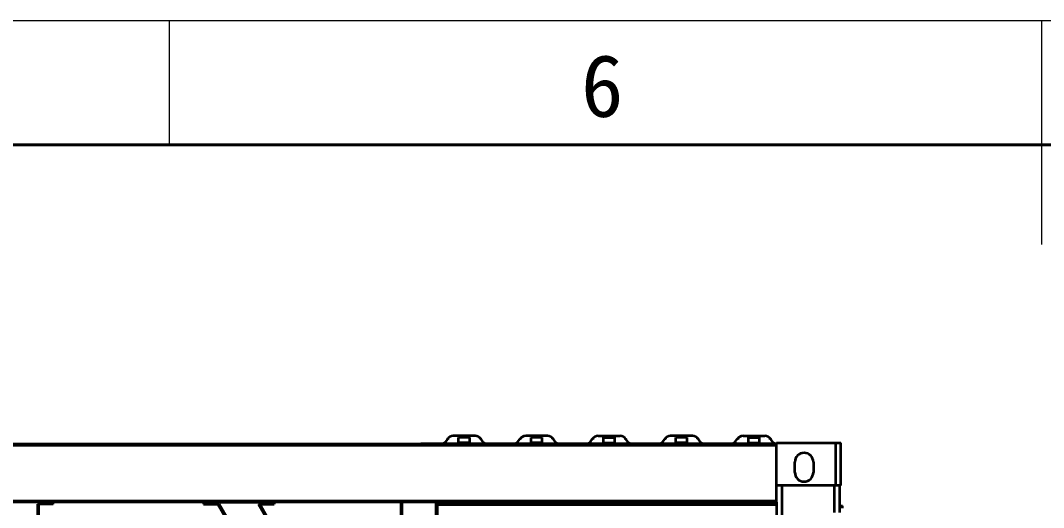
# Model space of a CAD drawing. Header units: millimetres. Extents: x 32496 to 166256, y 3504 to 23939.
# Drawn here: x 101929 to 104753, y 22593 to 23939 of the extents above; entities that cross this region are included whole.
import ezdxf
from ezdxf.enums import TextEntityAlignment as Align

# ---------------------------------------------------------------- set-up
doc = ezdxf.new("R2010")
doc.units = ezdxf.units.MM
doc.layers.get('0').update_dxf_attribs({"lineweight": 35})
doc.layers.add('FORM', color=7, linetype='Continuous', lineweight=18)
doc.styles.add('KEHUA', font='仿宋_GB2312.ttf')

# ---------------------------------------------------------------- blocks, each defined once
blk = doc.blocks.new('KH01-M017S_1_46')
at = {"layer": 'FORM', "color": 4}
for p, q in [((175, 297), (175, 292)), ((210, 297), (210, 288))]:
    blk.add_line(p, q, dxfattribs=at)
at = {"layer": 'FORM', "color": 6}
blk.add_lwpolyline([(0, 297), (420, 297), (420, 0), (0, 0)], close=True, dxfattribs=at)
at = {"layer": 'FORM', "color": 8, "lineweight": 40}
blk.add_lwpolyline([(5, 5), (415, 5), (415, 292), (5, 292)], close=True, dxfattribs=at)
at = {"layer": 'FORM', "color": 4, "style": 'KEHUA'}
blk.add_text('6', height=2.5, dxfattribs=at).set_placement((191.528, 293.127))
for tag, p in [('设计者', (369.071, 43.93)), ('审核者', (369.071, 37.93)), ('工程名称', (299.91, 37.585)), ('标准化', (369.071, 31.93)), ('批准者', (369.071, 25.93))]:
    blk.add_attdef(tag, text='', height=2.5, dxfattribs=at).set_placement(p, align=Align.MIDDLE_LEFT)
for tag, p in [('图纸名称', (299.91, 30.82)), ('产品型号', (299.91, 24.82)), ('版本', (299.91, 18.638)), ('页码', (299.91, 12.638))]:
    blk.add_attdef(tag, p, '', height=2.5, dxfattribs=at)
blk = doc.blocks.new('8-1250')
at = {"linetype": 'Continuous'}
for p, q in [((3221.1, -31969.3), (3160.7, -31969.3)), ((3175.4, -31969.3), (3175.4, -31971.3)), ((3206.4, -31969.3), (3206.4, -31971.3)), ((3421.1, -31969.3), (3360.7, -31969.3)), ((3375.4, -31969.3), (3375.4, -31971.3)), ((3406.4, -31969.3), (3406.4, -31971.3)), ((3560.7, -31969.3), (3621.1, -31969.3)), ((3575.4, -31969.3), (3575.4, -31971.3)), ((3606.4, -31969.3), (3606.4, -31971.3)), ((3821.1, -31969.3), (3760.7, -31969.3)), ((3775.4, -31969.3), (3775.4, -31971.3)), ((3806.4, -31969.3), (3806.4, -31971.3)), ((3960.7, -31969.3), (4021.1, -31969.3)), ((3975.4, -31969.3), (3975.4, -31971.3)), ((4006.4, -31969.3), (4006.4, -31971.3)), ((4052.9, -31995.3), (-7907.1, -31995.3)), ((4052.9, -31992.3), (-7783.1, -31992.3)), ((3070.9, -31990.3), (4052.9, -31990.3)), ((3070.9, -31990.3), (3070.9, -31992.3)), ((3144.4, -31977.7), (3138.4, -31986.1)), ((3206.4, -31973.3), (3175.4, -31973.3)), ((3175.4, -31988.3), (3175.4, -31973.3)), ((3206.4, -31988.3), (3175.4, -31988.3)), ((3175.4, -31990.3), (3175.4, -31988.3)), ((3206.4, -31988.3), (3206.4, -31973.3)), ((3206.4, -31990.3), (3206.4, -31988.3)), ((3243.4, -31986.1), (3237.4, -31977.7)), ((3338.4, -31986.1), (3344.4, -31977.7)), ((3406.4, -31973.3), (3375.4, -31973.3)), ((3375.4, -31988.3), (3375.4, -31973.3)), ((3406.4, -31988.3), (3375.4, -31988.3)), ((3375.4, -31990.3), (3375.4, -31988.3)), ((3406.4, -31988.3), (3406.4, -31973.3)), ((3406.4, -31990.3), (3406.4, -31988.3)), ((3443.4, -31986.1), (3437.4, -31977.7)), ((3538.4, -31986.1), (3544.4, -31977.7)), ((3575.4, -31973.3), (3606.4, -31973.3)), ((3575.4, -31988.3), (3575.4, -31973.3)), ((3575.4, -31988.3), (3606.4, -31988.3)), ((3575.4, -31990.3), (3575.4, -31988.3)), ((3606.4, -31988.3), (3606.4, -31973.3)), ((3606.4, -31990.3), (3606.4, -31988.3)), ((3643.4, -31986.1), (3637.4, -31977.7)), ((3738.4, -31986.1), (3744.4, -31977.7)), ((3806.4, -31973.3), (3775.4, -31973.3)), ((3775.4, -31988.3), (3775.4, -31973.3)), ((3806.4, -31988.3), (3775.4, -31988.3)), ((3775.4, -31990.3), (3775.4, -31988.3)), ((3806.4, -31988.3), (3806.4, -31973.3)), ((3806.4, -31990.3), (3806.4, -31988.3)), ((3843.4, -31986.1), (3837.4, -31977.7)), ((3938.4, -31986.1), (3944.4, -31977.7)), ((3975.4, -31973.3), (4006.4, -31973.3)), ((3975.4, -31988.3), (3975.4, -31973.3)), ((3975.4, -31988.3), (4006.4, -31988.3)), ((3975.4, -31990.3), (3975.4, -31988.3)), ((4006.4, -31988.3), (4006.4, -31973.3)), ((4006.4, -31990.3), (4006.4, -31988.3)), ((4043.4, -31986.1), (4037.4, -31977.7)), ((4052.9, -31988.3), (4230.9, -31988.3)), ((4052.9, -32106.3), (4052.9, -31988.3)), ((4052.9, -32152.3), (4052.9, -31992.3)), ((4216.4, -31988.3), (4216.4, -32106.3)), ((4230.9, -32106.3), (4230.9, -31988.3)), ((4103.9, -32069.8), (4103.9, -32041.3)), ((4154.9, -32041.3), (4154.9, -32069.8)), ((4230.9, -32106.3), (4052.9, -32106.3)), ((4067.9, -32106.3), (4067.9, -34766.3)), ((4211.9, -32106.3), (4211.9, -32180.8)), ((4226.9, -32106.3), (4226.9, -32180.8)), ((4052.9, -32149.3), (-7907.1, -32149.3)), ((4052.9, -32152.3), (-7907.1, -32152.3)), ((2055.9, -32152.3), (1875.9, -32152.3)), ((2055.9, -32157.3), (2012.9, -32157.3)), ((2012.9, -32157.3), (2012.9, -34666.3)), ((2015.9, -32157.3), (2015.9, -34666.3)), ((2055.9, -32157.3), (2055.9, -32152.3)), ((2470.9, -32152.3), (2470.9, -32157.3)), ((2470.9, -32157.3), (2514.3, -32157.3)), ((2471.3, -32152.3), (2665.9, -32152.3)), ((2475.9, -32152.3), (2475.9, -32157.3)), ((3010.9, -33023.3), (2510.9, -32157.3)), ((3010.9, -33017.3), (2514.3, -32157.3)), ((2622.9, -32157.3), (2666.3, -32157.3)), ((3010.9, -32829.3), (2622.9, -32157.3)), ((3010.9, -32823.3), (2626.3, -32157.3)), ((2661.3, -32152.3), (2661.3, -32157.3)), ((2666.3, -32152.3), (2666.3, -32157.3)), ((3115.9, -32152.3), (3015.9, -32152.3)), ((3015.9, -32152.3), (3015.9, -32783.3)), ((3018.9, -32152.3), (3018.9, -34671.3)), ((3112.9, -32152.3), (3112.9, -34671.3)), ((3115.9, -32152.3), (3115.9, -34671.3)), ((3115.9, -32158.3), (4052.9, -32158.3)), ((4052.9, -32152.3), (4052.9, -34671.3)), ((4226.9, -32162.1), (4234.9, -32162.1)), ((4234.9, -32168.8), (4234.9, -32162.1))]:
    blk.add_line(p, q, dxfattribs=at)
for centre, radius, start, end in [((3160.7, -31989.3), 20, 90, 144.4623), ((3221.1, -31989.3), 20, 35.5377, 90), ((3360.7, -31989.3), 20, 90, 144.4623), ((3421.1, -31989.3), 20, 35.5377, 90), ((3560.7, -31989.3), 20, 90, 144.4623), ((3621.1, -31989.3), 20, 35.5377, 90), ((3760.7, -31989.3), 20, 90, 144.4623), ((3821.1, -31989.3), 20, 35.5377, 90), ((3960.7, -31989.3), 20, 90, 144.4623), ((4021.1, -31989.3), 20, 35.5377, 90), ((3130.2, -31980.3), 10, 270, 324.4623), ((3142.7, -31973.2), 14.2, 258.8848, 259.2039), ((3143, -31971.9), 15.5, 259.2075, 259.7639), ((3238.8, -31971.9), 15.5, 280.2367, 280.7925), ((3239, -31973.2), 14.2, 280.7961, 281.1152), ((3251.5, -31980.3), 10, 215.5377, 270), ((3330.2, -31980.3), 10, 270, 324.4623), ((3342.7, -31973.2), 14.2, 258.8848, 259.2039), ((3343, -31971.9), 15.5, 259.2075, 259.7639), ((3438.8, -31971.9), 15.5, 280.2367, 280.7925), ((3439, -31973.2), 14.2, 280.7961, 281.1152), ((3451.5, -31980.3), 10, 215.5377, 270), ((3530.2, -31980.3), 10, 270, 324.4623), ((3542.7, -31973.2), 14.2, 258.8848, 259.2039), ((3543, -31971.9), 15.5, 259.2075, 259.7633), ((3638.8, -31971.9), 15.5, 280.2361, 280.7925), ((3639, -31973.2), 14.2, 280.7961, 281.1152), ((3651.5, -31980.3), 10, 215.5377, 270), ((3730.2, -31980.3), 10, 270, 324.4623), ((3742.7, -31973.2), 14.2, 258.8848, 259.2039), ((3743, -31971.9), 15.5, 259.2075, 259.7639), ((3838.8, -31971.9), 15.5, 280.2367, 280.7925), ((3839, -31973.2), 14.2, 280.7961, 281.1152), ((3851.5, -31980.3), 10, 215.5377, 270), ((3930.2, -31980.3), 10, 270, 324.4623), ((3942.7, -31973.2), 14.2, 258.8848, 259.2039), ((3943, -31971.9), 15.5, 259.2075, 259.7633), ((4038.8, -31971.9), 15.5, 280.2361, 280.7925), ((4039, -31973.2), 14.2, 280.7961, 281.1152), ((4051.5, -31980.3), 10, 215.5377, 270), ((4129.4, -32041.3), 25.5, 0, 180), ((4129.4, -32069.8), 25.5, 180, 0)]:
    blk.add_arc(centre, radius, start, end, dxfattribs=at)
for points, knots in [([(3138.4, -31986.1), (3138.3, -31986.1), (3138.3, -31986.2), (3138.3, -31986.4), (3138.4, -31986.5), (3138.6, -31986.7), (3138.8, -31986.8), (3139.3, -31986.9), (3139.7, -31987), (3140, -31987.1)], [0, 0, 0, 0, 0.072983, 0.136721, 0.209763, 0.30554, 0.430366, 0.587016, 1, 1, 1, 1]), ([(3144.4, -31977.7), (3144.6, -31977.4), (3145.2, -31976.8), (3146.3, -31976.2), (3147.8, -31975.6), (3148.9, -31975.3), (3149.6, -31975.1)], [0, 0, 0, 0, 0.183761, 0.408894, 0.680707, 1, 1, 1, 1]), ([(3237.4, -31977.7), (3237.1, -31977.4), (3236.6, -31976.8), (3235.4, -31976.2), (3233.9, -31975.6), (3232.8, -31975.3), (3232.2, -31975.1)], [0, 0, 0, 0, 0.18376, 0.408893, 0.680707, 1, 1, 1, 1]), ([(3243.4, -31986.1), (3243.4, -31986.1), (3243.5, -31986.2), (3243.4, -31986.4), (3243.3, -31986.5), (3243.2, -31986.7), (3242.9, -31986.8), (3242.4, -31986.9), (3242, -31987), (3241.7, -31987.1)], [0, 0, 0, 0, 0.072983, 0.136721, 0.209762, 0.30554, 0.430366, 0.587016, 1, 1, 1, 1]), ([(3340, -31987.1), (3339.7, -31987), (3339.3, -31986.9), (3338.8, -31986.8), (3338.6, -31986.7), (3338.4, -31986.5), (3338.3, -31986.4), (3338.3, -31986.2), (3338.3, -31986.1), (3338.4, -31986.1)], [0, 0, 0, 0, 0.412984, 0.569634, 0.69446, 0.790237, 0.863279, 0.927017, 1, 1, 1, 1]), ([(3349.6, -31975.1), (3348.9, -31975.3), (3347.8, -31975.6), (3346.3, -31976.2), (3345.2, -31976.8), (3344.6, -31977.4), (3344.4, -31977.7)], [0, 0, 0, 0, 0.319293, 0.591106, 0.816239, 1, 1, 1, 1]), ([(3437.4, -31977.7), (3437.1, -31977.4), (3436.6, -31976.8), (3435.4, -31976.2), (3433.9, -31975.6), (3432.8, -31975.3), (3432.2, -31975.1)], [0, 0, 0, 0, 0.18376, 0.408893, 0.680707, 1, 1, 1, 1]), ([(3443.4, -31986.1), (3443.4, -31986.1), (3443.5, -31986.2), (3443.4, -31986.4), (3443.3, -31986.5), (3443.2, -31986.7), (3442.9, -31986.8), (3442.4, -31986.9), (3442, -31987), (3441.7, -31987.1)], [0, 0, 0, 0, 0.072983, 0.136721, 0.209762, 0.30554, 0.430366, 0.587016, 1, 1, 1, 1]), ([(3538.4, -31986.1), (3538.3, -31986.1), (3538.3, -31986.2), (3538.3, -31986.4), (3538.4, -31986.5), (3538.6, -31986.7), (3538.8, -31986.8), (3539.3, -31986.9), (3539.7, -31987), (3540, -31987.1)], [0, 0, 0, 0, 0.072983, 0.136721, 0.209762, 0.30554, 0.430366, 0.587016, 1, 1, 1, 1]), ([(3544.4, -31977.7), (3544.6, -31977.4), (3545.2, -31976.8), (3546.3, -31976.2), (3547.8, -31975.6), (3548.9, -31975.3), (3549.6, -31975.1)], [0, 0, 0, 0, 0.18376, 0.408893, 0.680707, 1, 1, 1, 1]), ([(3632.2, -31975.1), (3632.8, -31975.3), (3633.9, -31975.6), (3635.4, -31976.2), (3636.6, -31976.8), (3637.1, -31977.4), (3637.4, -31977.7)], [0, 0, 0, 0, 0.319293, 0.591106, 0.816239, 1, 1, 1, 1]), ([(3641.7, -31987.1), (3642, -31987), (3642.4, -31986.9), (3642.9, -31986.8), (3643.2, -31986.7), (3643.3, -31986.5), (3643.4, -31986.4), (3643.5, -31986.2), (3643.4, -31986.1), (3643.4, -31986.1)], [0, 0, 0, 0, 0.412984, 0.569634, 0.69446, 0.790237, 0.863279, 0.927017, 1, 1, 1, 1]), ([(3740, -31987.1), (3739.7, -31987), (3739.3, -31986.9), (3738.8, -31986.8), (3738.6, -31986.7), (3738.4, -31986.5), (3738.3, -31986.4), (3738.3, -31986.2), (3738.3, -31986.1), (3738.4, -31986.1)], [0, 0, 0, 0, 0.412984, 0.569634, 0.69446, 0.790237, 0.863279, 0.927017, 1, 1, 1, 1]), ([(3749.6, -31975.1), (3748.9, -31975.3), (3747.8, -31975.6), (3746.3, -31976.2), (3745.2, -31976.8), (3744.6, -31977.4), (3744.4, -31977.7)], [0, 0, 0, 0, 0.319293, 0.591106, 0.816239, 1, 1, 1, 1]), ([(3837.4, -31977.7), (3837.1, -31977.4), (3836.6, -31976.8), (3835.4, -31976.2), (3833.9, -31975.6), (3832.8, -31975.3), (3832.2, -31975.1)], [0, 0, 0, 0, 0.18376, 0.408893, 0.680707, 1, 1, 1, 1]), ([(3843.4, -31986.1), (3843.4, -31986.1), (3843.5, -31986.2), (3843.4, -31986.4), (3843.3, -31986.5), (3843.2, -31986.7), (3842.9, -31986.8), (3842.4, -31986.9), (3842, -31987), (3841.7, -31987.1)], [0, 0, 0, 0, 0.072983, 0.136721, 0.209762, 0.30554, 0.430366, 0.587016, 1, 1, 1, 1]), ([(3938.4, -31986.1), (3938.3, -31986.1), (3938.3, -31986.2), (3938.3, -31986.4), (3938.4, -31986.5), (3938.6, -31986.7), (3938.8, -31986.8), (3939.3, -31986.9), (3939.7, -31987), (3940, -31987.1)], [0, 0, 0, 0, 0.072983, 0.136721, 0.209762, 0.30554, 0.430366, 0.587016, 1, 1, 1, 1]), ([(3944.4, -31977.7), (3944.6, -31977.4), (3945.2, -31976.8), (3946.3, -31976.2), (3947.8, -31975.6), (3948.9, -31975.3), (3949.6, -31975.1)], [0, 0, 0, 0, 0.18376, 0.408893, 0.680707, 1, 1, 1, 1]), ([(4032.2, -31975.1), (4032.8, -31975.3), (4033.9, -31975.6), (4035.4, -31976.2), (4036.6, -31976.8), (4037.1, -31977.4), (4037.4, -31977.7)], [0, 0, 0, 0, 0.319293, 0.591106, 0.816239, 1, 1, 1, 1]), ([(4041.7, -31987.1), (4042, -31987), (4042.4, -31986.9), (4042.9, -31986.8), (4043.2, -31986.7), (4043.3, -31986.5), (4043.4, -31986.4), (4043.5, -31986.2), (4043.4, -31986.1), (4043.4, -31986.1)], [0, 0, 0, 0, 0.412984, 0.569634, 0.69446, 0.790237, 0.863279, 0.927017, 1, 1, 1, 1])]:
    blk.add_open_spline(points, degree=3, knots=knots, dxfattribs=at)

msp = doc.modelspace()

# ---------------------------------------------------------------- block references
at = {"xscale": 68.80575516545142, "yscale": 68.80575516545137, "zscale": 68.80575516545137}
msp.add_blockref('KH01-M017S_1_46', (90298.079, 3504.033), dxfattribs=at)
at = {"color": 6}
msp.add_blockref('8-1250', (99962.893, 54760.291), dxfattribs=at)

doc.saveas('drawing.dxf')
